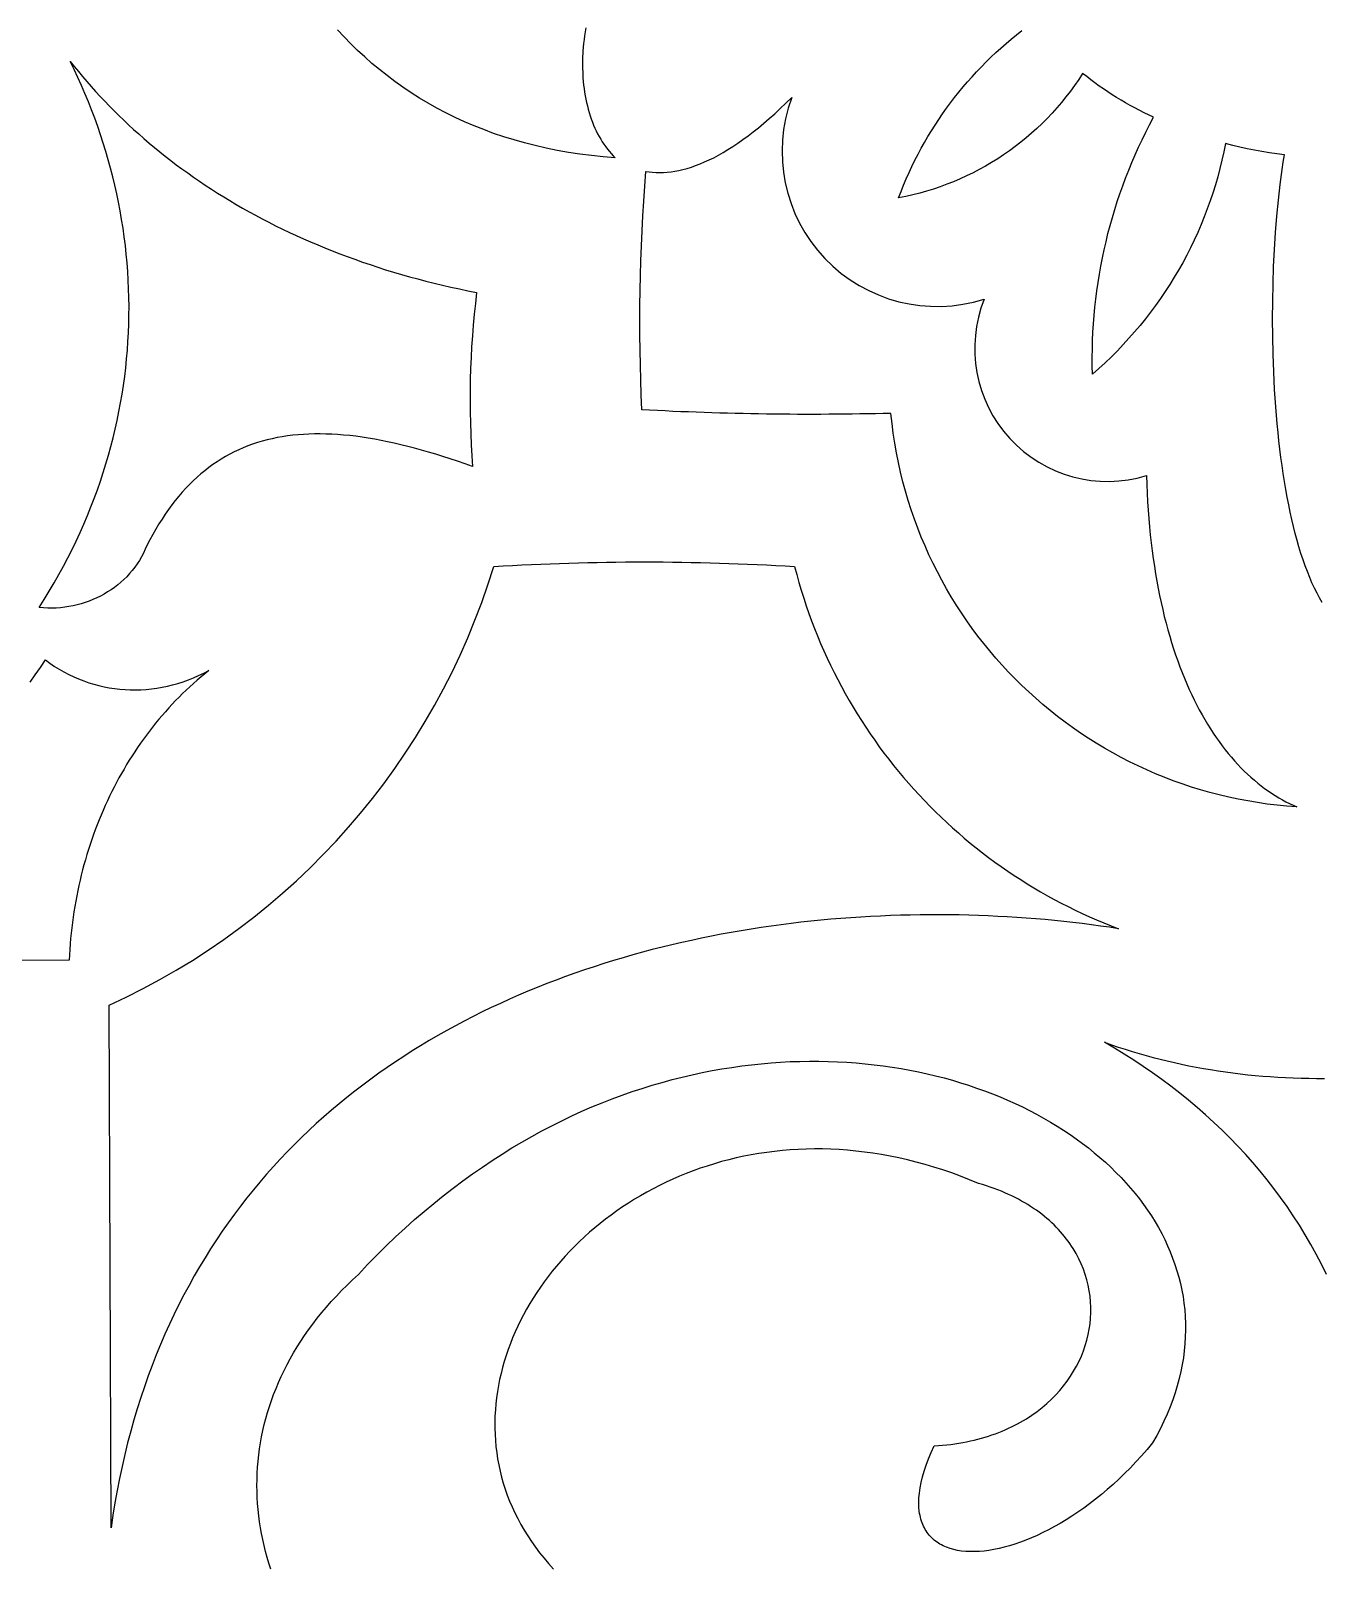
# Model space of a CAD drawing. Extents: x -4950 to -2150, y -1354 to 1346.
# Drawn here: x -3158.1 to -3001.3, y 322.9 to 509.5 of the extents above; entities that cross this region are included whole.
import ezdxf

# ---------------------------------------------------------------- set-up
doc = ezdxf.new("R2010")
doc.units = 0
doc.layers.add('LAYER_1', color=18, linetype='CONTINUOUS')

msp = doc.modelspace()

# ---------------------------------------------------------------- linework, layer by layer
at = {"layer": 'LAYER_1'}
for points in [[(-3090.72, 509.84), (-3090.8, 509.37), (-3090.87, 508.89), (-3090.93, 508.42), (-3090.99, 507.94), (-3091.07, 507), (-3091.11, 506.07), (-3091.11, 505.14), (-3091.09, 504.23), (-3091.06, 503.78), (-3091.02, 503.34), (-3090.98, 502.9), (-3090.92, 502.46), (-3090.86, 502.03), (-3090.79, 501.6), (-3090.71, 501.18), (-3090.62, 500.76), (-3090.52, 500.36), (-3090.42, 499.95), (-3090.3, 499.56), (-3090.18, 499.17), (-3090.05, 498.78), (-3089.91, 498.41), (-3089.77, 498.04), (-3089.61, 497.68), (-3089.45, 497.33), (-3089.28, 496.98), (-3089.1, 496.65), (-3088.91, 496.32), (-3088.72, 496.01), (-3088.52, 495.7), (-3088.3, 495.4), (-3088.09, 495.12), (-3087.86, 494.84), (-3087.63, 494.58), (-3087.39, 494.32), (-3087.14, 494.08), (-3088.59, 494.19), (-3090.03, 494.34), (-3091.44, 494.52), (-3092.83, 494.72), (-3094.19, 494.97), (-3095.54, 495.24), (-3096.86, 495.54), (-3098.15, 495.87), (-3099.43, 496.23), (-3100.68, 496.62), (-3101.91, 497.03), (-3103.11, 497.48), (-3104.29, 497.95), (-3105.45, 498.45), (-3106.59, 498.97), (-3107.7, 499.52), (-3108.79, 500.09), (-3109.86, 500.69), (-3110.9, 501.32), (-3111.92, 501.96), (-3112.92, 502.63), (-3113.9, 503.32), (-3114.85, 504.04), (-3115.78, 504.78), (-3116.68, 505.53), (-3117.56, 506.31), (-3118.42, 507.11), (-3119.26, 507.92), (-3120.07, 508.76), (-3120.87, 509.61)], [(-3158.18, 430.39), (-3157.56, 431.29), (-3156.95, 432.19), (-3156.34, 433.1), (-3155.79, 432.7), (-3155.22, 432.32), (-3154.65, 431.97), (-3154.08, 431.64), (-3153.49, 431.33), (-3152.9, 431.05), (-3152.3, 430.79), (-3151.69, 430.55), (-3151.08, 430.34), (-3150.46, 430.15), (-3149.84, 429.98), (-3149.21, 429.84), (-3148.58, 429.72), (-3147.95, 429.62), (-3147.31, 429.55), (-3146.67, 429.5), (-3146.03, 429.47), (-3145.39, 429.47), (-3144.75, 429.49), (-3144.1, 429.53), (-3143.46, 429.6), (-3142.81, 429.68), (-3142.17, 429.79), (-3141.53, 429.93), (-3140.89, 430.08), (-3140.25, 430.26), (-3139.62, 430.46), (-3138.98, 430.69), (-3138.36, 430.93), (-3137.73, 431.2), (-3137.11, 431.49), (-3136.5, 431.81), (-3136.97, 431.43), (-3137.43, 431.05), (-3137.89, 430.66), (-3138.35, 430.26), (-3138.8, 429.85), (-3139.24, 429.44), (-3139.67, 429.02), (-3140.1, 428.59), (-3140.53, 428.16), (-3140.95, 427.72), (-3141.36, 427.28), (-3141.77, 426.82), (-3142.17, 426.36), (-3142.56, 425.9), (-3142.95, 425.43), (-3143.33, 424.95), (-3143.7, 424.47), (-3144.07, 423.98), (-3144.44, 423.48), (-3144.79, 422.98), (-3145.14, 422.47), (-3145.48, 421.96), (-3145.82, 421.44), (-3146.15, 420.92), (-3146.47, 420.39), (-3146.79, 419.86), (-3147.1, 419.32), (-3147.4, 418.77), (-3147.7, 418.23), (-3147.99, 417.67), (-3148.27, 417.11), (-3148.55, 416.55), (-3148.81, 415.98), (-3149.08, 415.41), (-3149.33, 414.83), (-3149.58, 414.25), (-3149.82, 413.67), (-3150.05, 413.08), (-3150.28, 412.49), (-3150.5, 411.89), (-3150.71, 411.29), (-3150.91, 410.69), (-3151.11, 410.08), (-3151.3, 409.47), (-3151.48, 408.85), (-3151.65, 408.23), (-3151.82, 407.61), (-3151.98, 406.99), (-3152.13, 406.36), (-3152.27, 405.73), (-3152.41, 405.1), (-3152.54, 404.46), (-3152.66, 403.82), (-3152.77, 403.18), (-3152.87, 402.53), (-3152.97, 401.89), (-3153.06, 401.24), (-3153.14, 400.59), (-3153.21, 399.93), (-3153.28, 399.28), (-3153.33, 398.62), (-3153.38, 397.96), (-3153.42, 397.3), (-3153.45, 396.64), (-3209.2, 396.63)], [(-3000.78, 358.51), (-3001.38, 359.74), (-3002.02, 360.95), (-3002.68, 362.14), (-3003.36, 363.32), (-3004.07, 364.48), (-3004.81, 365.62), (-3005.57, 366.74), (-3006.35, 367.85), (-3007.16, 368.94), (-3008, 370), (-3008.85, 371.05), (-3009.73, 372.09), (-3010.63, 373.1), (-3011.55, 374.09), (-3012.5, 375.07), (-3013.46, 376.03), (-3014.45, 376.96), (-3015.46, 377.88), (-3016.48, 378.78), (-3017.53, 379.66), (-3018.59, 380.52), (-3019.67, 381.36), (-3020.77, 382.18), (-3021.89, 382.98), (-3023.03, 383.76), (-3024.18, 384.52), (-3025.35, 385.26), (-3026.53, 385.98), (-3027.73, 386.68), (-3026.9, 386.38), (-3026.06, 386.1), (-3025.23, 385.83), (-3024.38, 385.57), (-3023.54, 385.32), (-3022.69, 385.08), (-3021.83, 384.85), (-3020.97, 384.63), (-3020.11, 384.42), (-3019.24, 384.22), (-3018.37, 384.03), (-3017.5, 383.84), (-3016.62, 383.67), (-3015.73, 383.51), (-3014.85, 383.36), (-3013.95, 383.22), (-3013.06, 383.09), (-3012.16, 382.97), (-3011.25, 382.86), (-3010.35, 382.75), (-3009.43, 382.66), (-3008.52, 382.58), (-3007.6, 382.51), (-3006.67, 382.45), (-3005.74, 382.4), (-3004.81, 382.36), (-3003.87, 382.33), (-3002.93, 382.31), (-3001.99, 382.3), (-3001.04, 382.29)], [(-3128.97, 322.72), (-3129.19, 323.43), (-3129.41, 324.15), (-3129.6, 324.86), (-3129.78, 325.58), (-3129.94, 326.3), (-3130.09, 327.03), (-3130.22, 327.75), (-3130.33, 328.48), (-3130.42, 329.21), (-3130.5, 329.94), (-3130.57, 330.68), (-3130.61, 331.41), (-3130.64, 332.15), (-3130.65, 332.89), (-3130.64, 333.62), (-3130.61, 334.36), (-3130.57, 335.1), (-3130.51, 335.84), (-3130.43, 336.58), (-3130.33, 337.32), (-3130.22, 338.06), (-3130.08, 338.8), (-3129.93, 339.54), (-3129.76, 340.27), (-3129.57, 341.01), (-3129.36, 341.74), (-3129.13, 342.48), (-3128.89, 343.21), (-3128.62, 343.94), (-3128.33, 344.67), (-3128.03, 345.39), (-3127.7, 346.11), (-3127.36, 346.83), (-3126.99, 347.55), (-3126.61, 348.27), (-3126.2, 348.98), (-3125.77, 349.69), (-3125.33, 350.39), (-3124.86, 351.09), (-3124.37, 351.79), (-3123.86, 352.48), (-3123.34, 353.17), (-3122.78, 353.86), (-3122.21, 354.54), (-3121.62, 355.21), (-3121, 355.88), (-3120.37, 356.54), (-3119.71, 357.2), (-3119.03, 357.86), (-3118.33, 358.5), (-3117.21, 359.69), (-3116.09, 360.84), (-3114.96, 361.96), (-3113.82, 363.06), (-3112.67, 364.12), (-3111.52, 365.15), (-3110.36, 366.15), (-3109.19, 367.12), (-3108.02, 368.06), (-3106.84, 368.98), (-3105.66, 369.86), (-3104.47, 370.72), (-3103.28, 371.54), (-3102.09, 372.34), (-3100.89, 373.11), (-3099.68, 373.86), (-3098.48, 374.57), (-3097.27, 375.26), (-3096.05, 375.92), (-3094.84, 376.55), (-3093.62, 377.16), (-3092.41, 377.74), (-3091.19, 378.3), (-3089.97, 378.83), (-3088.75, 379.33), (-3087.53, 379.81), (-3086.31, 380.26), (-3085.09, 380.69), (-3083.87, 381.09), (-3082.65, 381.47), (-3081.43, 381.82), (-3080.22, 382.15), (-3079, 382.46), (-3077.79, 382.74), (-3076.58, 383), (-3075.38, 383.24), (-3074.18, 383.45), (-3072.98, 383.64), (-3071.79, 383.81), (-3070.6, 383.96), (-3069.41, 384.08), (-3068.23, 384.19), (-3067.06, 384.27), (-3065.89, 384.33), (-3064.73, 384.37), (-3063.57, 384.39), (-3062.42, 384.39), (-3061.28, 384.36), (-3060.15, 384.32), (-3059.02, 384.26), (-3057.9, 384.18), (-3056.79, 384.08), (-3055.69, 383.96), (-3054.6, 383.82), (-3053.51, 383.67), (-3052.44, 383.49), (-3051.37, 383.3), (-3050.32, 383.09), (-3049.28, 382.86), (-3048.24, 382.61), (-3047.22, 382.35), (-3046.21, 382.07), (-3045.22, 381.77), (-3044.23, 381.46), (-3043.26, 381.13), (-3042.3, 380.79), (-3041.35, 380.42), (-3040.42, 380.05), (-3039.5, 379.66), (-3038.6, 379.25), (-3037.71, 378.83), (-3036.84, 378.39), (-3035.98, 377.94), (-3035.13, 377.48), (-3034.3, 377), (-3033.49, 376.51), (-3032.7, 376), (-3031.92, 375.48), (-3031.16, 374.95), (-3030.42, 374.41), (-3029.69, 373.85), (-3028.98, 373.28), (-3028.3, 372.7), (-3027.63, 372.11), (-3026.98, 371.51), (-3026.35, 370.89), (-3025.73, 370.27), (-3025.14, 369.63), (-3024.57, 368.98), (-3024.02, 368.32), (-3023.5, 367.66), (-3022.99, 366.98), (-3022.51, 366.29), (-3022.04, 365.6), (-3021.6, 364.89), (-3021.19, 364.18), (-3020.79, 363.45), (-3020.42, 362.72), (-3020.08, 361.98), (-3019.75, 361.24), (-3019.46, 360.48), (-3019.18, 359.72), (-3018.94, 358.95), (-3018.71, 358.17), (-3018.52, 357.39), (-3018.35, 356.6), (-3018.2, 355.8), (-3018.09, 355), (-3018, 354.19), (-3017.94, 353.38), (-3017.9, 352.56), (-3017.9, 351.74), (-3017.92, 350.91), (-3017.97, 350.07), (-3018.05, 349.24), (-3018.16, 348.39), (-3018.3, 347.55), (-3018.47, 346.7), (-3018.67, 345.85), (-3018.9, 344.99), (-3019.16, 344.13), (-3019.45, 343.27), (-3019.78, 342.41), (-3020.14, 341.54), (-3020.53, 340.67), (-3020.95, 339.8), (-3021.4, 338.93), (-3021.89, 338.06), (-3022.56, 337.26), (-3023.23, 336.49), (-3023.91, 335.75), (-3024.59, 335.03), (-3025.29, 334.33), (-3025.99, 333.66), (-3026.69, 333.01), (-3027.4, 332.38), (-3028.11, 331.79), (-3028.82, 331.21), (-3029.54, 330.66), (-3030.26, 330.13), (-3030.97, 329.63), (-3031.69, 329.16), (-3032.4, 328.71), (-3033.11, 328.28), (-3033.82, 327.88), (-3034.52, 327.5), (-3035.22, 327.15), (-3035.92, 326.82), (-3036.6, 326.52), (-3037.28, 326.24), (-3037.95, 325.99), (-3038.62, 325.76), (-3039.27, 325.56), (-3039.91, 325.38), (-3040.54, 325.23), (-3041.16, 325.1), (-3041.76, 325), (-3042.35, 324.92), (-3042.93, 324.87), (-3043.49, 324.85), (-3044.04, 324.85), (-3044.57, 324.87), (-3045.08, 324.92), (-3045.57, 325), (-3046.04, 325.1), (-3046.49, 325.23), (-3046.92, 325.38), (-3047.33, 325.56), (-3047.52, 325.66), (-3047.71, 325.77), (-3047.9, 325.88), (-3048.07, 326), (-3048.25, 326.12), (-3048.41, 326.25), (-3048.57, 326.39), (-3048.72, 326.54), (-3048.87, 326.69), (-3049.01, 326.85), (-3049.14, 327.01), (-3049.27, 327.18), (-3049.39, 327.36), (-3049.5, 327.54), (-3049.61, 327.73), (-3049.7, 327.93), (-3049.8, 328.13), (-3049.88, 328.34), (-3049.95, 328.56), (-3050.02, 328.78), (-3050.08, 329.01), (-3050.13, 329.24), (-3050.18, 329.49), (-3050.22, 329.74), (-3050.26, 330.25), (-3050.28, 330.8), (-3050.26, 331.37), (-3050.21, 331.96), (-3050.12, 332.59), (-3049.99, 333.24), (-3049.83, 333.91), (-3049.63, 334.62), (-3049.38, 335.35), (-3049.1, 336.1), (-3048.78, 336.88), (-3048.42, 337.69), (-3047.9, 337.73), (-3047.4, 337.77), (-3046.89, 337.82), (-3046.4, 337.87), (-3045.91, 337.94), (-3045.43, 338.01), (-3044.95, 338.09), (-3044.48, 338.18), (-3044.02, 338.28), (-3043.57, 338.39), (-3043.12, 338.5), (-3042.68, 338.62), (-3042.24, 338.74), (-3041.82, 338.88), (-3041.4, 339.02), (-3040.98, 339.16), (-3040.57, 339.32), (-3040.17, 339.48), (-3039.78, 339.64), (-3039.39, 339.82), (-3039.02, 340), (-3038.64, 340.18), (-3038.28, 340.37), (-3037.92, 340.57), (-3037.57, 340.77), (-3037.22, 340.98), (-3036.56, 341.41), (-3035.92, 341.87), (-3035.31, 342.34), (-3034.73, 342.84), (-3034.18, 343.35), (-3033.65, 343.87), (-3033.16, 344.42), (-3032.7, 344.98), (-3032.26, 345.55), (-3031.86, 346.14), (-3031.48, 346.74), (-3031.14, 347.35), (-3030.83, 347.97), (-3030.54, 348.59), (-3030.29, 349.23), (-3030.07, 349.88), (-3029.88, 350.53), (-3029.72, 351.19), (-3029.59, 351.85), (-3029.49, 352.51), (-3029.43, 353.18), (-3029.4, 353.85), (-3029.4, 354.52), (-3029.43, 355.18), (-3029.49, 355.85), (-3029.59, 356.52), (-3029.71, 357.18), (-3029.88, 357.84), (-3030.07, 358.49), (-3030.3, 359.13), (-3030.56, 359.77), (-3030.85, 360.4), (-3031.18, 361.02), (-3031.54, 361.64), (-3031.74, 361.94), (-3031.94, 362.24), (-3032.15, 362.53), (-3032.37, 362.82), (-3032.6, 363.11), (-3032.83, 363.4), (-3033.08, 363.68), (-3033.33, 363.96), (-3033.59, 364.24), (-3033.86, 364.51), (-3034.14, 364.77), (-3034.43, 365.04), (-3034.73, 365.3), (-3035.04, 365.55), (-3035.35, 365.8), (-3035.67, 366.05), (-3036.01, 366.29), (-3036.35, 366.52), (-3036.7, 366.75), (-3037.06, 366.98), (-3037.42, 367.2), (-3037.8, 367.41), (-3038.19, 367.62), (-3038.58, 367.83), (-3038.98, 368.03), (-3039.4, 368.22), (-3039.82, 368.41), (-3040.25, 368.59), (-3040.69, 368.76), (-3041.14, 368.93), (-3041.6, 369.09), (-3042.06, 369.25), (-3042.54, 369.4), (-3043.02, 369.54), (-3044.12, 369.99), (-3045.21, 370.42), (-3046.29, 370.82), (-3047.37, 371.19), (-3048.45, 371.53), (-3049.52, 371.85), (-3050.59, 372.14), (-3051.65, 372.41), (-3052.71, 372.65), (-3053.76, 372.86), (-3054.81, 373.05), (-3055.85, 373.22), (-3056.88, 373.36), (-3057.91, 373.48), (-3058.93, 373.58), (-3059.95, 373.65), (-3060.96, 373.7), (-3061.96, 373.73), (-3062.95, 373.73), (-3063.94, 373.72), (-3064.92, 373.68), (-3065.89, 373.62), (-3066.85, 373.54), (-3067.8, 373.44), (-3068.75, 373.32), (-3069.69, 373.18), (-3070.62, 373.02), (-3071.53, 372.84), (-3072.44, 372.64), (-3073.34, 372.42), (-3074.23, 372.19), (-3075.11, 371.93), (-3075.98, 371.66), (-3076.84, 371.38), (-3077.69, 371.07), (-3078.53, 370.75), (-3079.35, 370.41), (-3080.17, 370.06), (-3080.97, 369.69), (-3081.76, 369.3), (-3082.54, 368.9), (-3083.31, 368.49), (-3084.06, 368.06), (-3084.8, 367.62), (-3085.53, 367.16), (-3086.25, 366.69), (-3086.95, 366.21), (-3087.64, 365.71), (-3088.32, 365.2), (-3088.98, 364.68), (-3089.63, 364.15), (-3090.26, 363.61), (-3090.88, 363.05), (-3091.49, 362.48), (-3092.08, 361.91), (-3092.65, 361.32), (-3093.21, 360.72), (-3093.75, 360.12), (-3094.28, 359.5), (-3094.79, 358.88), (-3095.29, 358.25), (-3095.76, 357.6), (-3096.23, 356.96), (-3096.67, 356.3), (-3097.1, 355.63), (-3097.51, 354.96), (-3097.9, 354.28), (-3098.28, 353.6), (-3098.64, 352.91), (-3098.98, 352.21), (-3099.3, 351.51), (-3099.6, 350.81), (-3099.88, 350.1), (-3100.15, 349.38), (-3100.39, 348.66), (-3100.62, 347.94), (-3100.83, 347.21), (-3101.01, 346.48), (-3101.18, 345.75), (-3101.33, 345.01), (-3101.45, 344.27), (-3101.56, 343.53), (-3101.64, 342.79), (-3101.7, 342.05), (-3101.75, 341.31), (-3101.77, 340.56), (-3101.76, 339.82), (-3101.74, 339.08), (-3101.69, 338.33), (-3101.63, 337.59), (-3101.54, 336.85), (-3101.42, 336.11), (-3101.29, 335.37), (-3101.13, 334.63), (-3100.94, 333.9), (-3100.74, 333.17), (-3100.5, 332.44), (-3100.25, 331.71), (-3099.97, 330.99), (-3099.67, 330.28), (-3099.34, 329.56), (-3098.98, 328.85), (-3098.61, 328.15), (-3098.2, 327.45), (-3097.77, 326.76), (-3097.32, 326.07), (-3096.84, 325.39), (-3096.33, 324.71), (-3095.79, 324.05), (-3095.23, 323.39), (-3094.64, 322.73)]]:
    msp.add_lwpolyline(points, dxfattribs=at)
msp.add_lwpolyline([(-3001.29, 440.09), (-3001.62, 440.64), (-3001.93, 441.22), (-3002.24, 441.83), (-3002.54, 442.47), (-3002.82, 443.13), (-3003.1, 443.82), (-3003.37, 444.53), (-3003.63, 445.27), (-3003.88, 446.03), (-3004.12, 446.82), (-3004.35, 447.62), (-3004.57, 448.45), (-3004.79, 449.3), (-3004.99, 450.17), (-3005.19, 451.05), (-3005.37, 451.95), (-3005.55, 452.87), (-3005.72, 453.81), (-3005.88, 454.76), (-3006.03, 455.72), (-3006.17, 456.7), (-3006.31, 457.69), (-3006.43, 458.69), (-3006.55, 459.7), (-3006.66, 460.72), (-3006.76, 461.75), (-3006.93, 463.83), (-3007.08, 465.95), (-3007.19, 468.08), (-3007.27, 470.22), (-3007.31, 472.37), (-3007.33, 474.51), (-3007.31, 476.65), (-3007.27, 478.77), (-3007.2, 480.88), (-3007.09, 482.95), (-3006.96, 484.99), (-3006.8, 486.99), (-3006.61, 488.94), (-3006.4, 490.83), (-3006.15, 492.66), (-3006.02, 493.55), (-3005.88, 494.43), (-3006.8, 494.54), (-3007.71, 494.67), (-3008.61, 494.82), (-3009.51, 494.98), (-3010.4, 495.16), (-3011.29, 495.36), (-3012.17, 495.57), (-3013.04, 495.79), (-3013.25, 494.77), (-3013.47, 493.77), (-3013.72, 492.76), (-3013.98, 491.77), (-3014.27, 490.78), (-3014.58, 489.79), (-3014.91, 488.82), (-3015.26, 487.85), (-3015.62, 486.9), (-3016.01, 485.95), (-3016.42, 485), (-3016.84, 484.07), (-3017.29, 483.15), (-3017.75, 482.24), (-3018.24, 481.33), (-3018.74, 480.44), (-3019.26, 479.56), (-3019.8, 478.69), (-3020.36, 477.83), (-3020.94, 476.98), (-3021.53, 476.14), (-3022.14, 475.32), (-3022.77, 474.51), (-3023.42, 473.71), (-3024.08, 472.92), (-3024.76, 472.15), (-3025.46, 471.39), (-3026.17, 470.64), (-3026.9, 469.91), (-3027.65, 469.19), (-3028.42, 468.49), (-3029.2, 467.8), (-3029.22, 468.82), (-3029.22, 469.84), (-3029.21, 470.85), (-3029.18, 471.87), (-3029.14, 472.88), (-3029.08, 473.9), (-3029, 474.91), (-3028.9, 475.92), (-3028.79, 476.92), (-3028.66, 477.93), (-3028.52, 478.93), (-3028.36, 479.92), (-3028.18, 480.92), (-3027.99, 481.91), (-3027.78, 482.9), (-3027.55, 483.88), (-3027.31, 484.86), (-3027.05, 485.84), (-3026.78, 486.81), (-3026.49, 487.78), (-3026.18, 488.75), (-3025.86, 489.7), (-3025.52, 490.66), (-3025.17, 491.61), (-3024.8, 492.55), (-3024.41, 493.48), (-3024.01, 494.42), (-3023.6, 495.34), (-3023.17, 496.26), (-3022.72, 497.17), (-3022.26, 498.08), (-3021.78, 498.98), (-3022.93, 499.53), (-3024.05, 500.12), (-3024.61, 500.42), (-3025.17, 500.74), (-3025.71, 501.06), (-3026.26, 501.38), (-3026.79, 501.72), (-3027.33, 502.07), (-3027.85, 502.42), (-3028.37, 502.78), (-3028.89, 503.15), (-3029.39, 503.53), (-3029.89, 503.92), (-3030.39, 504.31, -0.209037), (-3052.74, 489.2), (-3052.44, 489.98), (-3052.13, 490.75), (-3051.81, 491.51), (-3051.47, 492.27), (-3051.12, 493.01), (-3050.76, 493.76), (-3050.38, 494.49), (-3049.99, 495.22), (-3049.59, 495.94), (-3049.17, 496.65), (-3048.74, 497.35), (-3048.3, 498.04), (-3047.85, 498.73), (-3047.39, 499.41), (-3046.91, 500.08), (-3046.43, 500.74), (-3045.93, 501.39), (-3045.41, 502.04), (-3044.89, 502.67), (-3044.36, 503.3), (-3043.81, 503.91), (-3043.26, 504.52), (-3042.69, 505.11), (-3042.11, 505.7), (-3041.52, 506.27), (-3040.92, 506.84), (-3040.31, 507.39), (-3039.69, 507.94), (-3039.06, 508.47), (-3038.42, 508.99), (-3037.77, 509.5)], format="xyb", dxfattribs=at)
msp.add_lwpolyline([(-3153.32, 505.76), (-3152.83, 505.15), (-3152.33, 504.53), (-3151.82, 503.92), (-3151.3, 503.31), (-3150.77, 502.71), (-3150.24, 502.12), (-3149.69, 501.52), (-3149.14, 500.94), (-3148.57, 500.35), (-3148, 499.77), (-3147.42, 499.2), (-3146.83, 498.63), (-3146.23, 498.07), (-3145.62, 497.51), (-3145.01, 496.96), (-3144.38, 496.41), (-3143.75, 495.86), (-3143.1, 495.33), (-3142.45, 494.79), (-3141.79, 494.27), (-3141.12, 493.75), (-3140.44, 493.23), (-3139.75, 492.72), (-3139.06, 492.22), (-3138.35, 491.72), (-3137.64, 491.23), (-3136.92, 490.74), (-3136.18, 490.26), (-3135.44, 489.79), (-3134.69, 489.32), (-3133.94, 488.86), (-3133.17, 488.41), (-3132.39, 487.96), (-3131.61, 487.52), (-3130.81, 487.08), (-3130.01, 486.65), (-3129.2, 486.23), (-3128.38, 485.82), (-3127.55, 485.41), (-3126.71, 485.01), (-3125.87, 484.62), (-3125.01, 484.23), (-3124.15, 483.85), (-3123.27, 483.48), (-3122.39, 483.12), (-3121.5, 482.76), (-3120.6, 482.41), (-3119.7, 482.07), (-3118.78, 481.74), (-3117.85, 481.41), (-3116.92, 481.09), (-3115.98, 480.78), (-3115.02, 480.48), (-3114.06, 480.19), (-3113.1, 479.9), (-3112.12, 479.62), (-3111.13, 479.35), (-3110.14, 479.09), (-3109.13, 478.84), (-3108.12, 478.6), (-3107.1, 478.36), (-3106.07, 478.14), (-3105.03, 477.92), (-3103.98, 477.71), (-3104.13, 476.39), (-3104.27, 475.08), (-3104.39, 473.76), (-3104.49, 472.44), (-3104.58, 471.12), (-3104.65, 469.8), (-3104.7, 468.48), (-3104.74, 467.16), (-3104.76, 465.83), (-3104.77, 464.51), (-3104.76, 463.19), (-3104.73, 461.87), (-3104.69, 460.54), (-3104.63, 459.22), (-3104.56, 457.9), (-3104.47, 456.58), (-3105.38, 456.91), (-3106.29, 457.22), (-3107.18, 457.52), (-3108.07, 457.81), (-3108.94, 458.08), (-3109.81, 458.34), (-3110.66, 458.58), (-3111.5, 458.81), (-3112.34, 459.03), (-3113.16, 459.23), (-3113.97, 459.42), (-3114.78, 459.59), (-3115.57, 459.75), (-3116.35, 459.9), (-3117.13, 460.03), (-3117.89, 460.15), (-3118.64, 460.25), (-3119.39, 460.34), (-3120.12, 460.41), (-3120.85, 460.46), (-3121.56, 460.51), (-3122.27, 460.53), (-3122.96, 460.55), (-3123.65, 460.54), (-3124.33, 460.52), (-3125, 460.49), (-3125.66, 460.44), (-3126.31, 460.38), (-3126.95, 460.3), (-3127.58, 460.2), (-3128.2, 460.09), (-3128.81, 459.96), (-3129.42, 459.82), (-3130.01, 459.66), (-3130.6, 459.48), (-3131.18, 459.29), (-3131.75, 459.08), (-3132.31, 458.85), (-3132.86, 458.61), (-3133.41, 458.36), (-3133.94, 458.08), (-3134.47, 457.79), (-3134.98, 457.48), (-3135.49, 457.16), (-3136, 456.82), (-3136.49, 456.46), (-3136.97, 456.08), (-3137.45, 455.69), (-3137.92, 455.28), (-3138.38, 454.85), (-3138.83, 454.41), (-3139.28, 453.94), (-3139.71, 453.46), (-3140.14, 452.97), (-3140.56, 452.45), (-3140.98, 451.92), (-3141.38, 451.37), (-3141.78, 450.8), (-3142.17, 450.21), (-3142.56, 449.61), (-3142.93, 448.98), (-3143.3, 448.34), (-3143.66, 447.68), (-3144.01, 447), (-3144.21, 446.53), (-3144.43, 446.07), (-3144.66, 445.62), (-3144.92, 445.18), (-3145.19, 444.76), (-3145.48, 444.35), (-3145.79, 443.96), (-3146.12, 443.58), (-3146.46, 443.21), (-3146.81, 442.86), (-3147.18, 442.53), (-3147.56, 442.21), (-3147.96, 441.91), (-3148.36, 441.62), (-3148.78, 441.35), (-3149.21, 441.09), (-3149.65, 440.85), (-3150.1, 440.63), (-3150.56, 440.42), (-3151.03, 440.24), (-3151.51, 440.07), (-3151.99, 439.92), (-3152.48, 439.78), (-3152.98, 439.67), (-3153.48, 439.58), (-3153.99, 439.5), (-3154.5, 439.44), (-3155.02, 439.4), (-3155.53, 439.39), (-3156.05, 439.39), (-3156.58, 439.41), (-3157.1, 439.46), (-3156.47, 440.45), (-3155.86, 441.45), (-3155.26, 442.46), (-3154.69, 443.47), (-3154.14, 444.48), (-3153.6, 445.5), (-3153.09, 446.52), (-3152.59, 447.54), (-3152.12, 448.57), (-3151.66, 449.6), (-3151.22, 450.64), (-3150.8, 451.68), (-3150.4, 452.72), (-3150.02, 453.76), (-3149.65, 454.81), (-3149.31, 455.86), (-3148.98, 456.91), (-3148.67, 457.96), (-3148.38, 459.02), (-3148.11, 460.07), (-3147.85, 461.13), (-3147.62, 462.19), (-3147.4, 463.25), (-3147.2, 464.32), (-3147.02, 465.38), (-3146.86, 466.44), (-3146.71, 467.51), (-3146.58, 468.57), (-3146.47, 469.64), (-3146.38, 470.7), (-3146.31, 471.77), (-3146.25, 472.83), (-3146.21, 473.9), (-3146.19, 474.96), (-3146.18, 476.03), (-3146.2, 477.09), (-3146.23, 478.15), (-3146.27, 479.21), (-3146.34, 480.27), (-3146.42, 481.32), (-3146.52, 482.38), (-3146.63, 483.43), (-3146.76, 484.48), (-3146.91, 485.53), (-3147.08, 486.58), (-3147.26, 487.62), (-3147.46, 488.66), (-3147.67, 489.7), (-3147.91, 490.73), (-3148.15, 491.77), (-3148.42, 492.79), (-3148.7, 493.82), (-3149, 494.84), (-3149.31, 495.85), (-3149.64, 496.87), (-3149.99, 497.88), (-3150.35, 498.88), (-3150.72, 499.88), (-3151.12, 500.87), (-3151.53, 501.86), (-3151.95, 502.84), (-3152.39, 503.82), (-3152.85, 504.8)], close=True, dxfattribs=at)
for points in [[(-3065.72, 501.37, 0.625155), (-3042.34, 476.91, 0.629642), (-3022.63, 455.48), (-3022.6, 454.41), (-3022.55, 453.35), (-3022.5, 452.31), (-3022.43, 451.28), (-3022.35, 450.27), (-3022.27, 449.27), (-3022.17, 448.29), (-3022.06, 447.31), (-3021.95, 446.36), (-3021.82, 445.42), (-3021.68, 444.49), (-3021.54, 443.57), (-3021.38, 442.67), (-3021.22, 441.79), (-3021.05, 440.92), (-3020.86, 440.06), (-3020.67, 439.22), (-3020.47, 438.39), (-3020.26, 437.57), (-3020.05, 436.77), (-3019.82, 435.98), (-3019.59, 435.21), (-3019.35, 434.45), (-3019.1, 433.71), (-3018.84, 432.98), (-3018.58, 432.26), (-3018.31, 431.56), (-3018.03, 430.87), (-3017.75, 430.19), (-3017.45, 429.53), (-3017.15, 428.88), (-3016.85, 428.25), (-3016.53, 427.63), (-3016.22, 427.03), (-3015.89, 426.43), (-3015.56, 425.86), (-3015.22, 425.29), (-3014.88, 424.74), (-3014.53, 424.21), (-3014.18, 423.68), (-3013.82, 423.18), (-3013.45, 422.68), (-3013.08, 422.2), (-3012.7, 421.73), (-3012.32, 421.28), (-3011.94, 420.84), (-3011.55, 420.41), (-3011.16, 420), (-3010.76, 419.6), (-3010.36, 419.22), (-3009.95, 418.85), (-3009.54, 418.49), (-3009.13, 418.15), (-3008.71, 417.82), (-3008.29, 417.5), (-3007.87, 417.2), (-3007.44, 416.91), (-3007.01, 416.63), (-3006.58, 416.37), (-3006.14, 416.12), (-3005.7, 415.89), (-3005.26, 415.67), (-3004.82, 415.46), (-3004.37, 415.27), (-3005.58, 415.35), (-3006.78, 415.47), (-3007.97, 415.61), (-3009.15, 415.78), (-3010.33, 415.98), (-3011.49, 416.2), (-3012.65, 416.44), (-3013.8, 416.71), (-3014.94, 417.01), (-3016.06, 417.33), (-3017.18, 417.67), (-3018.29, 418.04), (-3019.39, 418.44), (-3020.47, 418.85), (-3021.55, 419.29), (-3022.61, 419.75), (-3023.66, 420.24), (-3024.7, 420.74), (-3025.73, 421.27), (-3026.74, 421.82), (-3027.74, 422.39), (-3028.73, 422.98), (-3029.7, 423.6), (-3030.66, 424.23), (-3031.6, 424.88), (-3032.53, 425.56), (-3033.44, 426.25), (-3034.34, 426.96), (-3035.22, 427.7), (-3036.09, 428.45), (-3036.94, 429.22), (-3037.77, 430), (-3038.59, 430.81), (-3039.38, 431.63), (-3040.16, 432.47), (-3040.93, 433.33), (-3041.67, 434.2), (-3042.4, 435.09), (-3043.1, 436), (-3043.79, 436.92), (-3044.46, 437.86), (-3045.1, 438.81), (-3045.73, 439.78), (-3046.34, 440.76), (-3046.92, 441.75), (-3047.49, 442.77), (-3048.03, 443.79), (-3048.55, 444.83), (-3049.05, 445.88), (-3049.53, 446.94), (-3049.98, 448.02), (-3050.41, 449.11), (-3050.82, 450.21), (-3051.2, 451.32), (-3051.56, 452.45), (-3051.9, 453.58), (-3052.21, 454.73), (-3052.49, 455.89), (-3052.75, 457.06), (-3052.99, 458.23), (-3053.19, 459.42), (-3053.38, 460.62), (-3053.53, 461.82), (-3053.66, 463.04, -0.020022), (-3083.91, 463.47), (-3083.98, 465.28), (-3084.05, 467.09), (-3084.09, 468.9), (-3084.13, 470.71), (-3084.15, 472.52), (-3084.15, 474.33), (-3084.14, 476.14), (-3084.12, 477.95), (-3084.09, 479.76), (-3084.04, 481.57), (-3083.97, 483.38), (-3083.89, 485.19), (-3083.8, 487), (-3083.69, 488.81), (-3083.57, 490.61), (-3083.44, 492.42), (-3083.03, 492.35), (-3082.61, 492.31), (-3082.18, 492.28), (-3081.75, 492.27), (-3081.3, 492.28), (-3080.84, 492.31), (-3080.37, 492.36), (-3079.9, 492.44), (-3079.41, 492.53), (-3078.92, 492.64), (-3078.41, 492.78), (-3077.9, 492.94), (-3077.38, 493.12), (-3076.84, 493.33), (-3076.3, 493.56), (-3075.75, 493.81), (-3075.19, 494.08), (-3074.62, 494.39), (-3074.05, 494.71), (-3073.46, 495.06), (-3072.86, 495.44), (-3072.26, 495.84), (-3071.64, 496.27), (-3071.02, 496.72), (-3070.39, 497.21), (-3069.75, 497.72), (-3069.1, 498.25), (-3068.44, 498.82), (-3067.77, 499.41), (-3067.1, 500.04), (-3066.41, 500.69)], [(-3101.89, 444.44, -0.030769), (-3065.36, 444.44), (-3065.11, 443.48), (-3064.84, 442.52), (-3064.56, 441.57), (-3064.26, 440.62), (-3063.95, 439.68), (-3063.63, 438.75), (-3063.3, 437.83), (-3062.95, 436.91), (-3062.58, 436.01), (-3062.21, 435.11), (-3061.82, 434.21), (-3061.42, 433.33), (-3061, 432.45), (-3060.57, 431.58), (-3060.13, 430.72), (-3059.68, 429.87), (-3059.22, 429.02), (-3058.74, 428.18), (-3058.25, 427.36), (-3057.75, 426.54), (-3057.24, 425.73), (-3056.72, 424.92), (-3056.19, 424.13), (-3055.64, 423.35), (-3055.08, 422.57), (-3054.51, 421.8), (-3053.94, 421.05), (-3053.35, 420.3), (-3052.75, 419.56), (-3052.13, 418.83), (-3051.51, 418.11), (-3050.88, 417.4), (-3050.24, 416.71), (-3049.59, 416.02), (-3048.93, 415.34), (-3048.26, 414.67), (-3047.58, 414.01), (-3046.89, 413.36), (-3046.19, 412.72), (-3045.48, 412.1), (-3044.76, 411.48), (-3044.03, 410.87), (-3043.3, 410.28), (-3042.55, 409.69), (-3041.8, 409.12), (-3041.04, 408.56), (-3040.27, 408.01), (-3039.49, 407.47), (-3038.71, 406.94), (-3037.91, 406.43), (-3037.11, 405.92), (-3036.3, 405.43), (-3035.49, 404.95), (-3034.66, 404.48), (-3033.83, 404.02), (-3032.99, 403.58), (-3032.15, 403.15), (-3031.29, 402.73), (-3030.44, 402.32), (-3029.57, 401.92), (-3028.7, 401.54), (-3027.82, 401.17), (-3026.93, 400.82), (-3026.04, 400.47), (-3027.13, 400.64), (-3028.23, 400.8), (-3029.33, 400.94), (-3030.44, 401.09), (-3031.56, 401.22), (-3032.68, 401.34), (-3033.81, 401.46), (-3034.94, 401.57), (-3036.08, 401.67), (-3037.23, 401.76), (-3038.38, 401.84), (-3039.54, 401.91), (-3040.7, 401.97), (-3041.86, 402.03), (-3043.03, 402.07), (-3044.21, 402.11), (-3045.39, 402.14), (-3046.57, 402.16), (-3047.75, 402.17), (-3048.94, 402.16), (-3050.13, 402.15), (-3051.33, 402.13), (-3052.52, 402.1), (-3053.72, 402.06), (-3054.93, 402.01), (-3056.13, 401.95), (-3057.34, 401.88), (-3058.54, 401.8), (-3059.75, 401.71), (-3060.96, 401.61), (-3062.17, 401.5), (-3063.38, 401.38), (-3064.59, 401.25), (-3065.8, 401.1), (-3067.01, 400.95), (-3068.22, 400.78), (-3069.43, 400.61), (-3070.64, 400.42), (-3071.85, 400.22), (-3073.06, 400.02), (-3074.27, 399.79), (-3075.47, 399.56), (-3076.67, 399.32), (-3077.87, 399.06), (-3079.07, 398.8), (-3080.27, 398.52), (-3081.46, 398.23), (-3082.65, 397.93), (-3083.83, 397.61), (-3085.02, 397.29), (-3086.2, 396.95), (-3087.37, 396.6), (-3088.54, 396.24), (-3089.71, 395.86), (-3090.87, 395.48), (-3092.03, 395.08), (-3093.18, 394.66), (-3094.33, 394.24), (-3095.47, 393.8), (-3096.61, 393.35), (-3097.74, 392.88), (-3098.87, 392.41), (-3099.98, 391.92), (-3101.09, 391.41), (-3102.2, 390.9), (-3103.3, 390.36), (-3104.39, 389.82), (-3105.47, 389.26), (-3106.55, 388.69), (-3107.61, 388.11), (-3108.67, 387.51), (-3109.72, 386.9), (-3110.77, 386.27), (-3111.8, 385.63), (-3112.83, 384.97), (-3113.84, 384.3), (-3114.85, 383.62), (-3115.84, 382.92), (-3116.83, 382.21), (-3117.81, 381.48), (-3118.77, 380.74), (-3119.73, 379.98), (-3120.67, 379.21), (-3121.6, 378.43), (-3122.53, 377.63), (-3123.44, 376.81), (-3124.34, 375.98), (-3125.22, 375.13), (-3126.1, 374.27), (-3126.96, 373.39), (-3127.81, 372.5), (-3128.65, 371.59), (-3129.47, 370.66), (-3130.28, 369.72), (-3131.08, 368.77), (-3131.86, 367.79), (-3132.63, 366.8), (-3133.39, 365.8), (-3134.13, 364.78), (-3134.86, 363.74), (-3135.57, 362.69), (-3136.27, 361.62), (-3136.95, 360.53), (-3137.61, 359.43), (-3138.26, 358.31), (-3138.9, 357.17), (-3139.52, 356.02), (-3140.12, 354.85), (-3140.7, 353.66), (-3141.27, 352.46), (-3141.82, 351.23), (-3142.36, 349.99), (-3142.87, 348.74), (-3143.37, 347.46), (-3143.85, 346.17), (-3144.32, 344.86), (-3144.76, 343.54), (-3145.18, 342.19), (-3145.59, 340.83), (-3145.98, 339.45), (-3146.35, 338.05), (-3146.7, 336.63), (-3147.02, 335.2), (-3147.33, 333.74), (-3147.62, 332.27), (-3147.89, 330.78), (-3148.14, 329.27), (-3148.37, 327.74), (-3148.61, 391.18, 0.214919)]]:
    msp.add_lwpolyline(points, format="xyb", close=True, dxfattribs=at)

doc.saveas('drawing.dxf')
